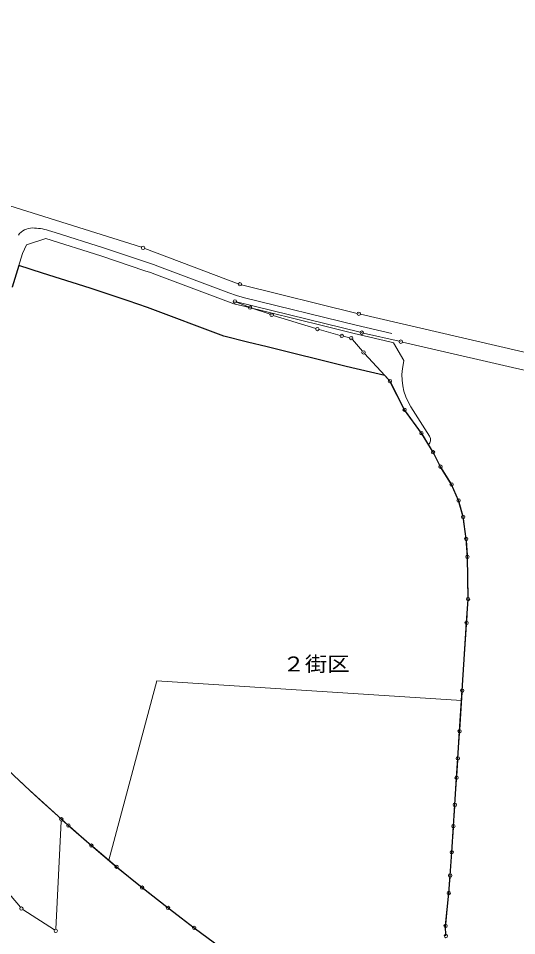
# Model space of a CAD drawing. Units: millimetres, scale not verified. Extents: x -324534 to 374455, y -269048 to 234946.
# Drawn here: x -121806 to 25057, y -36626 to 233551 of the extents above; entities that cross this region are included whole.
import ezdxf
from ezdxf.enums import TextEntityAlignment as Align

# ---------------------------------------------------------------- set-up
doc = ezdxf.new("R2010")
doc.units = ezdxf.units.MM
doc.header["$LTSCALE"] = 1000
doc.layers.add('0-2', color=3, linetype='Continuous')
doc.layers.add('A-1_00_街区ポリゴン（画地確定計算より）', color=4, linetype='Continuous')
for name, color, linetype, lineweight in [('5-E_S-BMK-ROW3(整備区境)', 7, 'Continuous', 18), ('8-A_D-STR-STR(主構造物外形線)', 7, 'Continuous', 18), ('C-C_03_画地線', 7, 'Continuous', 18)]:
    doc.layers.add(name, color=color, linetype=linetype, lineweight=lineweight)
doc.styles.add('ＭＳ ゴシック', font='')
doc.styles.get('ＭＳ ゴシック').set_extended_font_data('MS Gothic')

msp = doc.modelspace()

# ---------------------------------------------------------------- linework, layer by layer
at = {"layer": '5-E_S-BMK-ROW3(整備区境)'}
for p, q in [((-299286, 233551), (-85515, 166108)), ((-84570, 165782), (-56977, 155400)), ((-56024, 155104), (-21944, 146666)), ((-121209, -28260), (-273708, 151911)), ((-57507, 149979), (-53964, 148559)), ((-21088, 141098), (-57485, 150046)), ((-53026, 148212), (-47618, 146374)), ((-46667, 146065), (-34127, 142166)), ((-20971, 146433), (53864, 129110)), ((-33168, 141883), (-26980, 140152)), ((-9569, 138429), (-20116, 140866)), ((-26012, 139905), (-24172, 139479)), ((-23360, 138987), (-20409, 135544)), ((38471, 127306), (-8595, 138204)), ((-19745, 134796), (-12630, 127061)), ((-12064, 126248), (-8209, 118729)), ((-7688, 117879), (-3293, 111788)), ((-2741, 110955), (152, 106193)), ((640, 105321), (2375, 101943)), ((2869, 101075), (5625, 96674)), ((6090, 95792), (7747, 91991)), ((8082, 91051), (9159, 87190)), ((9362, 86213), (10125, 80720)), ((10228, 79726), (10522, 75453)), ((10563, 74454), (10729, 63016)), ((10705, 62017), (10329, 55989)), ((10266, 54991), (9041, 36030)), ((8977, 35032), (8267, 24055)), ((8203, 23057), (7752, 16072)), ((7688, 15074), (7384, 10384)), ((7320, 9386), (6869, 2400)), ((6805, 1402), (6463, -3886)), ((-107423, -3845), (-108752, -2687)), ((-109154, -2858), (-110742, -34702)), ((-100640, -9755), (-106669, -4502)), ((6399, -4884), (5966, -11571)), ((-93228, -16011), (-99881, -10406)), ((5900, -12568), (5497, -18416)), ((-85711, -22146), (-92458, -16649)), ((5423, -19413), (5086, -23565)), ((-78090, -28155), (-84930, -22771)), ((4998, -24561), (4158, -33269)), ((-111186, -34930), (-120467, -28914)), ((-70368, -34039), (-77299, -28767)), ((-62546, -39795), (-69567, -34638)), ((4126, -34266), (4187, -36220))]:
    msp.add_line(p, q, dxfattribs=at)
for centre, radius in [((-85038, 165958), 500), ((-85038, 165958), 25), ((-56509, 155224), 500), ((-56509, 155224), 25), ((-57971, 150165), 500), ((-57971, 150165), 25), ((-53500, 148373), 500), ((-53500, 148373), 25), ((-47145, 146213), 500), ((-47145, 146213), 25), ((-21459, 146546), 500), ((-21459, 146546), 25), ((-33650, 142017), 500), ((-33650, 142017), 25), ((-26499, 140017), 500), ((-20603, 140978), 500), ((-20603, 140978), 25), ((-26499, 140017), 25), ((-23685, 139366), 500), ((-23685, 139366), 25), ((-9082, 138316), 500), ((-9082, 138316), 25), ((-20084, 135164), 500), ((-20084, 135164), 25), ((-12292, 126693), 500), ((-12292, 126693), 25), ((-7981, 118284), 500), ((-7981, 118284), 25), ((-3001, 111382), 500), ((-3001, 111382), 25), ((411, 105765), 500), ((411, 105765), 25), ((2603, 101498), 500), ((2603, 101498), 25), ((5890, 96250), 500), ((5890, 96250), 25), ((7947, 91532), 500), ((7947, 91532), 25), ((9293, 86708), 500), ((9293, 86708), 25), ((10194, 80224), 500), ((10194, 80224), 25), ((10556, 74954), 500), ((10556, 74954), 25), ((10736, 62516), 500), ((10736, 62516), 25), ((10298, 55490), 500), ((10298, 55490), 25), ((9009, 35531), 500), ((9009, 35531), 25), ((8235, 23556), 500), ((8235, 23556), 25), ((7720, 15573), 500), ((7720, 15573), 25), ((7352, 9885), 500), ((7352, 9885), 25), ((6837, 1901), 500), ((6837, 1901), 25), ((-109129, -2358), 500), ((-109129, -2358), 25), ((-107046, -4174), 500), ((-107046, -4174), 25), ((6431, -4385), 500), ((6431, -4385), 25), ((-100263, -10084), 500), ((-100263, -10084), 25), ((5934, -12070), 500), ((5934, -12070), 25), ((-92846, -16334), 500), ((-92846, -16334), 25), ((5463, -18915), 500), ((5463, -18915), 25), ((-85323, -22462), 500), ((-85323, -22462), 25), ((5046, -24064), 500), ((5046, -24064), 25), ((-120886, -28642), 500), ((-120886, -28642), 25), ((-77697, -28465), 500), ((-77697, -28465), 25), ((-110766, -35202), 500), ((-69970, -34342), 500), ((-69970, -34342), 25), ((4110, -33767), 500), ((4110, -33767), 25), ((-110766, -35202), 25), ((4202, -36720), 500)]:
    msp.add_circle(centre, radius, dxfattribs=at)
at = {"layer": '8-A_D-STR-STR(主構造物外形線)'}
msp.add_line((-611, 110448), (-6106, 119099), dxfattribs=at)
for points in [[(-11709, 140697), (-22274, 143142), (-55141, 151279), (-57509, 151899), (-59800, 152722), (-80240, 160375), (-81980, 161004), (-83713, 161593), (-96739, 165933), (-110925, 170433), (-112963, 171076)], [(-12273, 138261), (-22856, 140711), (-31864, 142941), (-55758, 148857), (-58250, 149509), (-60661, 150375), (-81107, 158031), (-82827, 158659), (-84506, 159222), (-97512, 163556), (-113715, 168692), (-119429, 166862), (-120561, 164272), (-123610, 154378)], [(-8318, 132050), (-8150, 132773), (-11198, 137941), (-12273, 138261)], [(4202, -36720), (4110, -33767), (5046, -24064), (5463, -18915), (5934, -12070), (6431, -4385), (6837, 1901), (7352, 9885), (7720, 15573), (8235, 23556), (9009, 35531), (10298, 55490), (10736, 62516), (10556, 74954), (10194, 80224), (9293, 86708), (7947, 91532), (5890, 96250), (2603, 101498), (411, 105765), (-909, 107938)], [(-118499, 6191), (-109129, -2358), (-107046, -4174), (-100263, -10084), (-92846, -16334), (-85323, -22462), (-77697, -28465), (-69970, -34342), (-62143, -40091)]]:
    msp.add_lwpolyline(points, dxfattribs=at)
for centre, radius, start, end in [((-117684, 166817), 5000, 89.52349, 145.53414), ((-117776, 155817), 16000, 72.49505, 89.52349), ((8244, 128214), 17000, 166.95765, 212.42531), ((-2299, 109376), 2000, 314.03159, 32.42531), ((278090, 431344), 581410, 223.67143, 226.99083)]:
    msp.add_arc(centre, radius, start, end, dxfattribs=at)
at = {"layer": 'A-1_00_街区ポリゴン（画地確定計算より）'}
for points in [[(-121654, 160724), (-123610, 154378)], [(-54310, 138196), (-61223, 139907), (-83743, 148342), (-89408, 150316), (-100605, 154045), (-114705, 158518), (-121654, 160724)], [(4202, -36720), (4110, -33767), (5046, -24064), (5463, -18915), (5934, -12070), (6431, -4385), (6837, 1901), (7352, 9885), (7720, 15573), (8235, 23556), (9009, 35531), (10298, 55490), (10736, 62516), (10556, 74954), (10194, 80224), (9293, 86708), (7947, 91532), (5890, 96250), (2603, 101498), (411, 105765), (-3001, 111382), (-7981, 118284), (-12292, 126693), (-13820, 128355), (-25186, 130985), (-48486, 136754), (-54310, 138196)], [(-121870, 9360), (-118339, 6042), (-114780, 2753), (-109130, -2359), (-107046, -4174), (-100263, -10084), (-92846, -16334), (-85323, -22462), (-77697, -28465)], [(-77697, -28465), (-69970, -34342), (-62143, -40091)]]:
    msp.add_lwpolyline(points, dxfattribs=at)
at = {"layer": 'C-C_03_画地線'}
msp.add_lwpolyline([(-95136, -14404), (-80999, 38443), (8822, 32634)], dxfattribs=at)

# ---------------------------------------------------------------- texts
at = {"layer": '0-2', "style": 'ＭＳ ゴシック', "width": 1.1}
msp.add_text('２街区', height=4399, dxfattribs=at).set_placement((-43940, 39869), align=Align.BOTTOM_LEFT)

doc.saveas('drawing.dxf')
